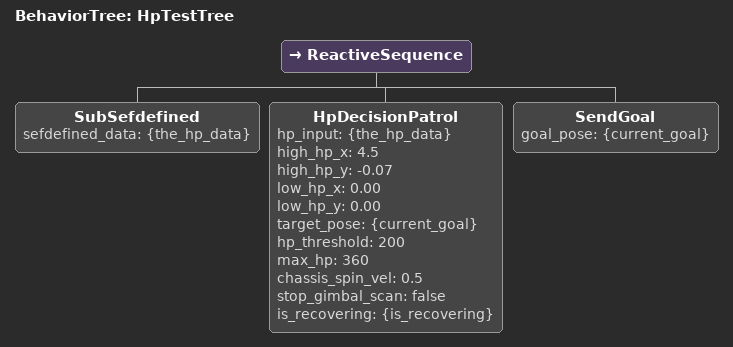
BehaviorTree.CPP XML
<root main_tree_to_execute="HpTestTree">
    <BehaviorTree ID="HpTestTree">
        <ReactiveSequence>
            <SubSefdefined sefdefined_data="{the_hp_data}" />

            <HpDecisionPatrol
                hp_input="{the_hp_data}"
                high_hp_x="4.5" high_hp_y="-0.07"
                low_hp_x="0.00" low_hp_y="0.00"
                target_pose="{current_goal}"
                hp_threshold="200"
                max_hp="360"
                chassis_spin_vel="0.5"
                stop_gimbal_scan="false"
                is_recovering="{is_recovering}"
            />

            <SendGoal goal_pose="{current_goal}" />
        </ReactiveSequence>
    </BehaviorTree>
</root>
